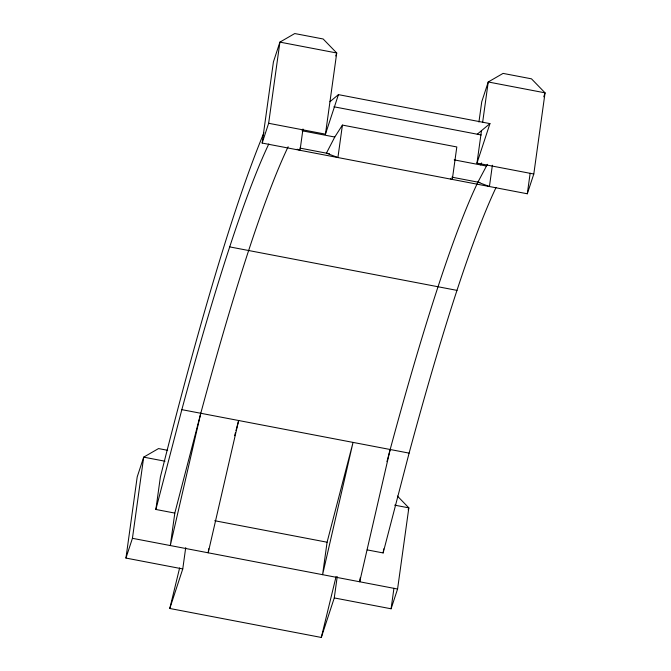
<?xml version="1.0" encoding="UTF-8"?>
<svg xmlns="http://www.w3.org/2000/svg" width="671" height="671" viewBox="0 0 671 671"><rect width="100%" height="100%" fill="white"/><g stroke="black" fill="none" stroke-linecap="round" stroke-linejoin="round"><path stroke-width="1.01" d="M185.716 547.637L182.764 568.941L125.947 558.071L137.203 476.905L143.695 457.144L158.532 448.572L167.658 450.316M125.947 558.071L132.43 538.31L143.695 457.144L164.999 461.22M288.136 146.748A1006.022 81.677 -79.2 0 0 200.78 413.277L174.812 513.089L155.873 509.465L160.377 476.997A1006.022 81.677 -79.2 0 1 263.921 132.757M174.812 513.089L170.308 545.557L200.78 413.277M262.16 143.057L273.424 61.891L279.908 42.122L294.745 33.55L323.154 38.985L336.725 52.992L325.46 134.158L268.643 123.288L262.16 143.057L527.305 193.776L533.797 174.015L545.053 92.841L531.482 78.834L503.074 73.399L488.236 81.979L481.753 101.74L478.935 122.03M208.748 548.744L208.186 552.803L238.658 420.524L235.974 430.639M268.643 123.288L279.908 42.122L336.725 52.992L335.752 55.961M302.99 128.991L300.038 150.304L297.161 149.205M342.42 125.083L337.916 157.542L326.408 153.164L334.77 137.035L342.42 125.083L456.817 146.957L452.304 179.425L450.392 178.696M327.087 542.218L322.583 574.686L353.047 442.407L327.087 542.218L214.737 520.73M179.635 567.909L169.788 608.471L321.3 637.45L334.275 597.928L337.228 576.615M360.26 577.723L359.698 581.782L390.17 449.511A1006.022 81.677 -79.2 0 1 477.92 182.143L487.381 164.311M367.196 549.893L383.141 552.938L383.711 548.886M334.275 597.928L391.092 608.79L393.944 588.241M391.092 608.79L397.576 589.029L408.84 507.863L397.408 496.062M533.797 174.015L476.972 163.145L481.484 130.677M482.634 122.39L488.236 81.979L545.053 92.841L543.762 96.8M492.388 165.225L489.427 186.53L477.92 182.143M527.305 193.776L530.157 173.227M321.3 637.45L336.07 576.615M155.873 509.465L181.841 409.654A1006.022 81.677 -79.2 0 1 268.794 143.963M383.141 552.938L409.109 453.126A1006.022 81.677 -79.2 0 1 496.07 187.435M234.64 435.689L235.446 432.661M386.957 461.64L390.17 449.511M169.788 608.471L182.764 568.941M325.46 134.158L338.436 94.636L489.947 123.615L476.972 163.145M408.194 509.843L408.84 507.863L394.64 505.146M329.964 101.69L338.436 94.636M477.249 134.208L489.947 123.615M333.923 106.79L481.233 134.972M302.009 130.77L334.77 137.035M454.183 159.874L486.282 166.014M299.794 148.073L329.469 153.751M451.835 177.152L479.916 182.529M229.75 246.903L457.018 290.384M181.841 409.654L409.109 453.126M132.43 538.31L397.576 589.029M480.654 164.907A1006.022 81.677 -79.2 0 1 481.619 162.936"/></g></svg>
